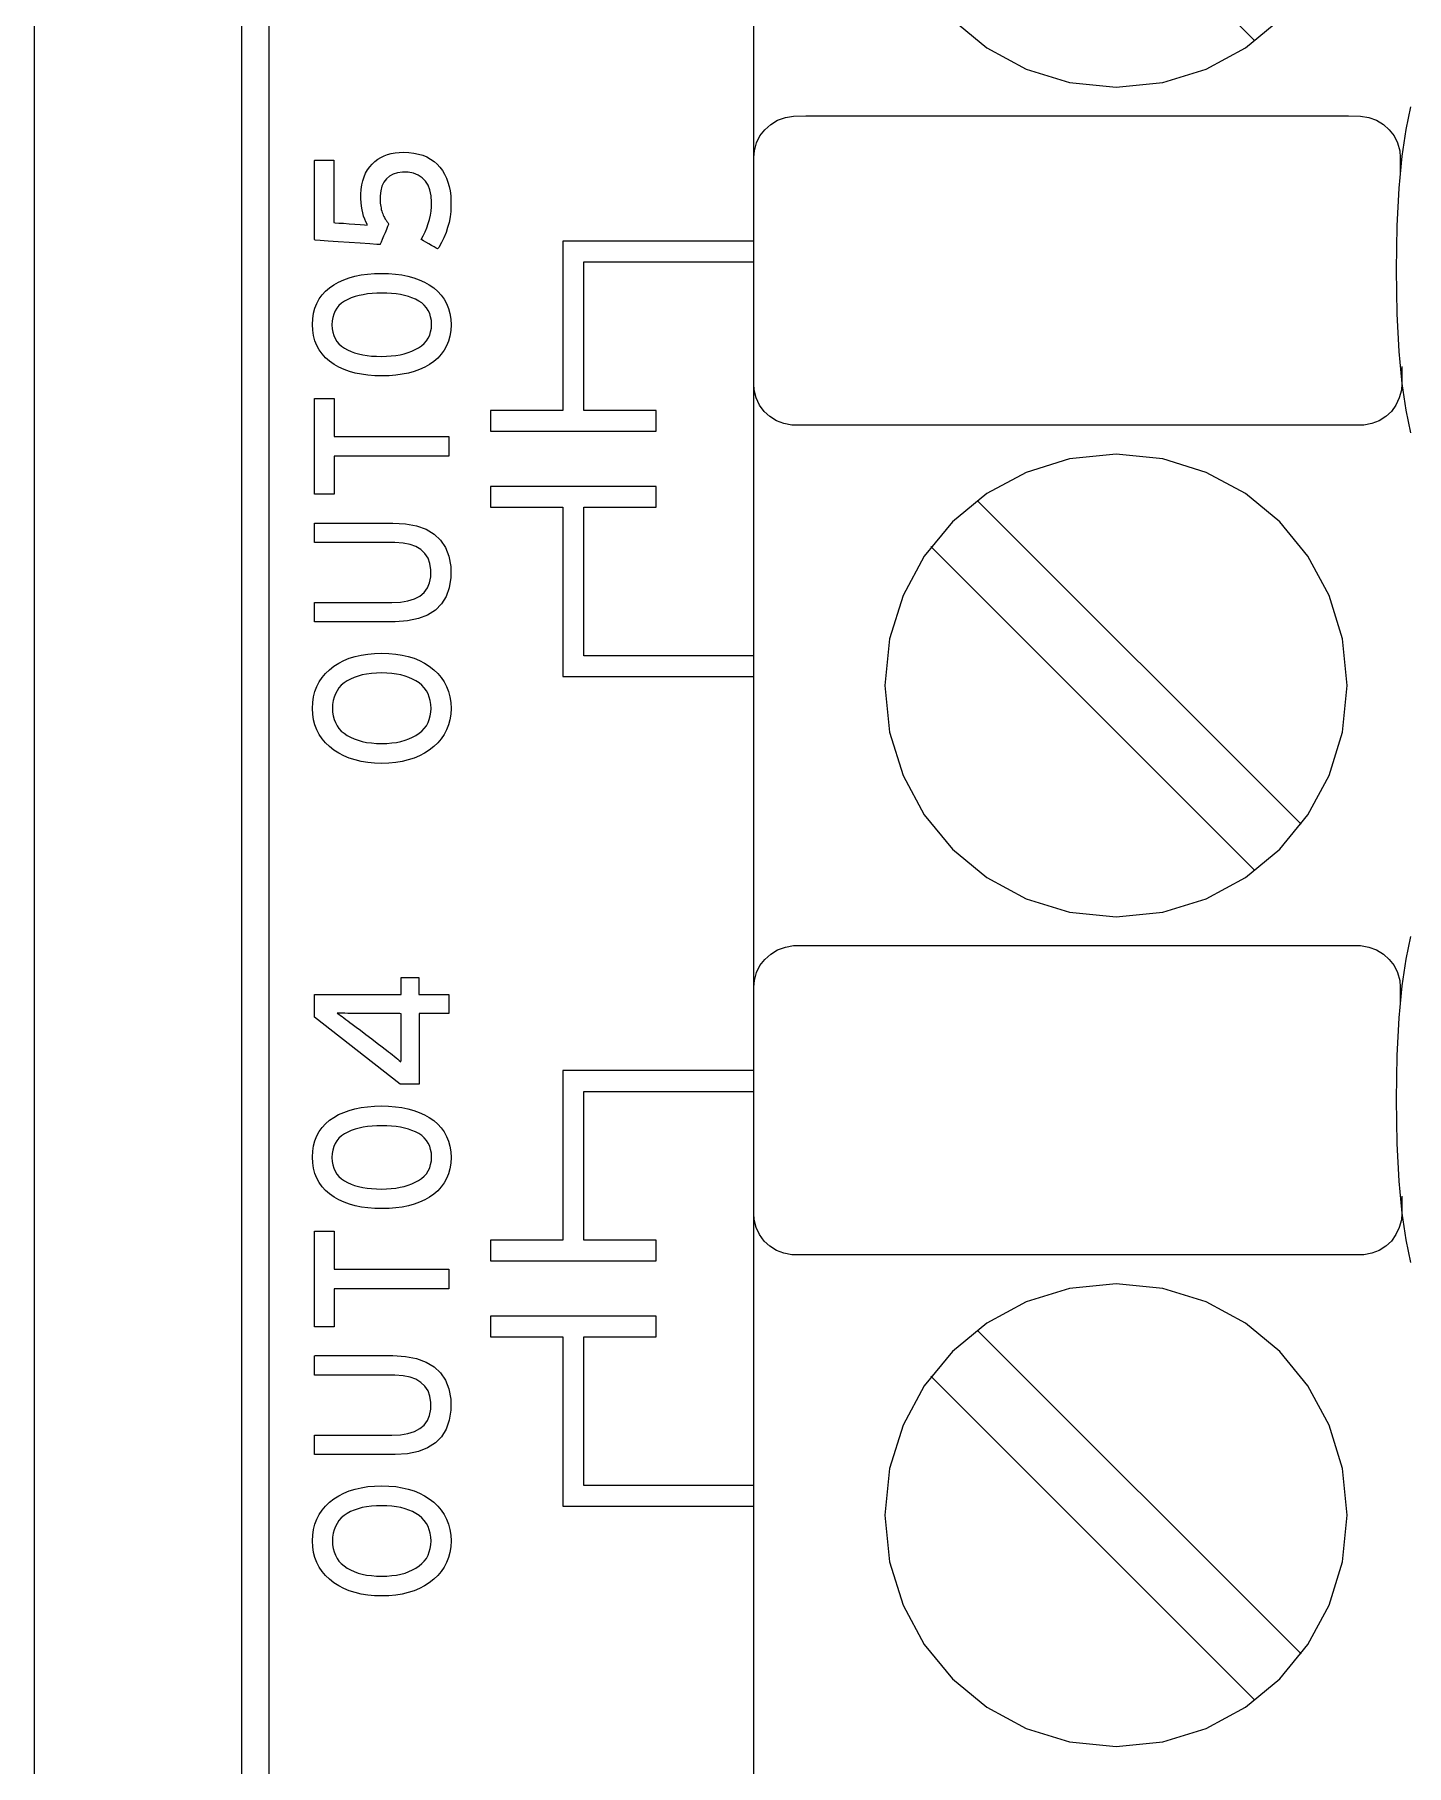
# Model space of a CAD drawing. Extents: x 1 to 47.7, y 0.2 to 33.5.
# Drawn here: x 31.599 to 32.591, y 5.007 to 6.258 of the extents above; entities that cross this region are included whole.
import ezdxf

# ---------------------------------------------------------------- set-up
doc = ezdxf.new("R2010")
doc.units = 0
doc.header["$MEASUREMENT"] = 0
doc.layers.add('6_0____DWG', color=7, linetype='CONTINUOUS')

msp = doc.modelspace()

# ---------------------------------------------------------------- linework, layer by layer
at = {"layer": '6_0____DWG'}
for points in [[(31.7488, 8.3941), (31.7488, 7.8731), (31.7488, 7.6138), (31.7488, 7.3561), (31.7488, 7.1004), (31.7488, 6.8473), (31.7488, 6.5972), (31.7488, 6.4734), (31.7488, 6.3507), (31.7488, 6.2289), (31.7488, 6.1082), (31.7488, 5.9887), (31.7488, 5.8704), (31.7488, 5.7533), (31.7488, 5.6376), (31.7488, 5.5233), (31.7488, 5.4104), (31.7488, 5.2991), (31.7488, 5.1894), (31.7488, 5.0813), (31.7488, 4.975)], [(31.7688, 4.9914), (31.7688, 5.0621), (31.7688, 5.1337), (31.7688, 5.2064), (31.7688, 5.2799), (31.7688, 5.4298), (31.7688, 5.5831), (31.7688, 5.7397), (31.7688, 5.8993), (31.7688, 6.0618), (31.7688, 6.227), (31.7688, 6.3946), (31.7688, 6.5645), (31.7688, 6.7364), (31.7688, 6.9102), (31.7688, 7.0857), (31.7688, 7.2626), (31.7688, 7.4408), (31.7688, 7.8002), (31.7688, 8.1622)], [(32.1192, 2.9885), (32.1192, 7.9655)], [(32.4816, 6.2538), (32.2473, 6.488)], [(31.5991, 4.9985), (31.5991, 5.1067), (31.5991, 5.2168), (31.5991, 5.3286), (31.5991, 5.4422), (31.5991, 5.5574), (31.5991, 5.6744), (31.5991, 5.7929), (31.5991, 5.913), (31.5991, 6.0347), (31.5991, 6.1578), (31.5991, 6.2824)], [(32.263, 6.2692), (32.2878, 6.2488), (32.3162, 6.2333), (32.3476, 6.2236), (32.3813, 6.2202), (32.415, 6.2236), (32.4464, 6.2333), (32.4748, 6.2488), (32.4995, 6.2692)], [(32.1192, 6.1572), (32.1192, 6.1577), (32.1192, 6.159), (32.1192, 6.1609), (32.1192, 6.1631), (32.1192, 6.1653), (32.1192, 6.1673), (32.1192, 6.1688), (32.1192, 6.1695), (32.1196, 6.1743), (32.1211, 6.1799), (32.1236, 6.185), (32.1271, 6.1895), (32.1314, 6.1933), (32.1364, 6.1963), (32.142, 6.1984), (32.148, 6.1994), (32.1567, 6.1995), (32.1907, 6.1995), (32.2468, 6.1995), (32.3161, 6.1995), (32.3898, 6.1995), (32.4591, 6.1995), (32.5152, 6.1995), (32.5492, 6.1995), (32.5579, 6.1994), (32.5639, 6.1984), (32.5695, 6.1963), (32.5745, 6.1933), (32.5787, 6.1895), (32.5822, 6.185), (32.5848, 6.1799), (32.5863, 6.1743), (32.5867, 6.1695), (32.5867, 6.1688), (32.5867, 6.1673), (32.5867, 6.1653), (32.5867, 6.1631), (32.5867, 6.1609), (32.5867, 6.159), (32.5867, 6.1577), (32.5867, 6.1572)], [(32.5944, 5.9702), (32.591, 5.9866), (32.5881, 6.006), (32.5859, 6.0291), (32.5844, 6.0563), (32.5839, 6.0882), (32.5844, 6.12), (32.5859, 6.1472), (32.5881, 6.1703), (32.591, 6.1897), (32.5944, 6.2061)], [(31.9287, 5.9865), (31.9287, 5.9715), (32.0487, 5.9715), (32.0487, 5.9865), (31.9962, 5.9865), (31.9962, 6.094), (32.1191, 6.094), (32.1191, 6.109), (31.9812, 6.109), (31.9812, 5.9865), (31.9287, 5.9865)], [(32.5879, 6.0182), (32.5879, 6.0177), (32.5879, 6.0164), (32.5879, 6.0144), (32.5879, 6.0122), (32.5879, 6.01), (32.5879, 6.008), (32.5879, 6.0065), (32.5879, 6.0059), (32.5875, 6.0011), (32.586, 5.9955), (32.5836, 5.9904), (32.5803, 5.9858), (32.5762, 5.982), (32.5714, 5.979), (32.5661, 5.977), (32.5604, 5.9759), (32.5518, 5.9758), (32.5174, 5.9758), (32.4607, 5.9758), (32.3907, 5.9758), (32.3163, 5.9758), (32.2463, 5.9758), (32.1896, 5.9758), (32.1553, 5.9758), (32.1466, 5.9759), (32.1409, 5.977), (32.1356, 5.979), (32.1308, 5.982), (32.1268, 5.9858), (32.1234, 5.9904), (32.121, 5.9955), (32.1195, 6.0011), (32.1192, 6.0059), (32.1192, 6.0065), (32.1192, 6.008), (32.1192, 6.01), (32.1192, 6.0122), (32.1192, 6.0144), (32.1192, 6.0164), (32.1192, 6.0177), (32.1192, 6.0182)], [(31.8158, 5.9676), (31.8987, 5.9676), (31.8987, 5.9535), (31.8158, 5.9535), (31.8158, 5.926), (31.8015, 5.926), (31.8015, 5.995), (31.8158, 5.995), (31.8158, 5.9676)], [(31.9812, 5.9165), (31.9812, 5.794), (32.1191, 5.794), (32.1191, 5.809), (31.9962, 5.809), (31.9962, 5.9165), (32.0487, 5.9165), (32.0487, 5.9315), (31.9287, 5.9315), (31.9287, 5.9165), (31.9812, 5.9165)], [(32.515, 5.6872), (32.2807, 5.9214)], [(32.4816, 5.6538), (32.2473, 5.888)], [(32.1192, 5.5572), (32.1192, 5.5577), (32.1192, 5.559), (32.1192, 5.5609), (32.1192, 5.5631), (32.1192, 5.5653), (32.1192, 5.5673), (32.1192, 5.5688), (32.1192, 5.5695), (32.1196, 5.5743), (32.1211, 5.5799), (32.1236, 5.585), (32.1271, 5.5895), (32.1314, 5.5933), (32.1364, 5.5963), (32.142, 5.5984), (32.148, 5.5994), (32.1567, 5.5995), (32.1907, 5.5995), (32.2468, 5.5995), (32.3161, 5.5995), (32.3898, 5.5995), (32.4591, 5.5995), (32.5152, 5.5995), (32.5492, 5.5995), (32.5579, 5.5994), (32.5639, 5.5984), (32.5695, 5.5963), (32.5745, 5.5933), (32.5787, 5.5895), (32.5822, 5.585), (32.5848, 5.5799), (32.5863, 5.5743), (32.5867, 5.5695), (32.5867, 5.5688), (32.5867, 5.5673), (32.5867, 5.5653), (32.5867, 5.5631), (32.5867, 5.5609), (32.5867, 5.559), (32.5867, 5.5577), (32.5867, 5.5572)], [(32.5944, 5.3702), (32.591, 5.3866), (32.5881, 5.406), (32.5859, 5.4291), (32.5844, 5.4563), (32.5839, 5.4882), (32.5844, 5.52), (32.5859, 5.5472), (32.5881, 5.5703), (32.591, 5.5897), (32.5944, 5.6061)], [(31.8769, 5.564), (31.8987, 5.564), (31.8987, 5.5503), (31.8773, 5.5503), (31.8773, 5.4993), (31.8634, 5.4993), (31.8015, 5.5478), (31.8015, 5.564), (31.8641, 5.564), (31.8641, 5.5764), (31.8769, 5.5764), (31.8769, 5.564)], [(31.9287, 5.3865), (31.9287, 5.3715), (32.0487, 5.3715), (32.0487, 5.3865), (31.9962, 5.3865), (31.9962, 5.494), (32.1191, 5.494), (32.1191, 5.509), (31.9812, 5.509), (31.9812, 5.3865), (31.9287, 5.3865)], [(32.5879, 5.4182), (32.5879, 5.4177), (32.5879, 5.4163), (32.5879, 5.4144), (32.5879, 5.4122), (32.5879, 5.41), (32.5879, 5.408), (32.5879, 5.4065), (32.5879, 5.4058), (32.5875, 5.4011), (32.586, 5.3955), (32.5836, 5.3904), (32.5803, 5.3858), (32.5762, 5.382), (32.5714, 5.379), (32.5661, 5.3769), (32.5604, 5.3759), (32.5518, 5.3758), (32.5174, 5.3758), (32.4607, 5.3758), (32.3907, 5.3758), (32.3163, 5.3758), (32.2463, 5.3758), (32.1896, 5.3758), (32.1553, 5.3758), (32.1466, 5.3759), (32.1409, 5.3769), (32.1356, 5.379), (32.1308, 5.382), (32.1268, 5.3858), (32.1234, 5.3904), (32.121, 5.3955), (32.1195, 5.4011), (32.1192, 5.4058), (32.1192, 5.4065), (32.1192, 5.408), (32.1192, 5.41), (32.1192, 5.4122), (32.1192, 5.4144), (32.1192, 5.4163), (32.1192, 5.4177), (32.1192, 5.4182)], [(31.8158, 5.3654), (31.8987, 5.3654), (31.8987, 5.3513), (31.8158, 5.3513), (31.8158, 5.3238), (31.8015, 5.3238), (31.8015, 5.3929), (31.8158, 5.3929), (31.8158, 5.3654)], [(31.9812, 5.3165), (31.9812, 5.194), (32.1191, 5.194), (32.1191, 5.209), (31.9962, 5.209), (31.9962, 5.3165), (32.0487, 5.3165), (32.0487, 5.3315), (31.9287, 5.3315), (31.9287, 5.3165), (31.9812, 5.3165)], [(32.515, 5.0872), (32.2807, 5.3214)], [(32.4816, 5.0538), (32.2473, 5.288)]]:
    msp.add_lwpolyline(points, dxfattribs=at)
for points in [[(31.8657, 6.1732), (31.8696, 6.173), (31.8733, 6.1726), (31.8767, 6.1719), (31.8799, 6.171), (31.8828, 6.1698), (31.8855, 6.1683), (31.888, 6.1666), (31.8902, 6.1646), (31.8922, 6.1623), (31.894, 6.1599), (31.8955, 6.1573), (31.8969, 6.1545), (31.898, 6.1516), (31.8989, 6.1485), (31.8996, 6.1452), (31.9, 6.1418), (31.9002, 6.1381), (31.9002, 6.1343), (31.9, 6.1303), (31.8995, 6.1264), (31.8988, 6.1225), (31.8978, 6.1188), (31.8966, 6.1151), (31.8951, 6.1114), (31.8934, 6.1079), (31.8914, 6.1044), (31.8905, 6.1034), (31.8895, 6.1039), (31.888, 6.1048), (31.8861, 6.1058), (31.8841, 6.107), (31.8821, 6.1081), (31.8804, 6.1091), (31.8792, 6.1098), (31.8786, 6.1101), (31.88, 6.1127), (31.8815, 6.1156), (31.8827, 6.1186), (31.8838, 6.1216), (31.8846, 6.1246), (31.8853, 6.1276), (31.8858, 6.1306), (31.8861, 6.1337), (31.8862, 6.137), (31.8858, 6.1417), (31.8849, 6.1459), (31.8836, 6.1494), (31.8817, 6.1524), (31.8793, 6.1548), (31.8765, 6.1567), (31.8731, 6.158), (31.8692, 6.1587), (31.8651, 6.1588), (31.8615, 6.1583), (31.8584, 6.1573), (31.8557, 6.1559), (31.8535, 6.154), (31.8517, 6.1516), (31.8503, 6.1487), (31.8495, 6.1454), (31.849, 6.1416), (31.849, 6.139), (31.849, 6.1377), (31.8491, 6.1364), (31.8492, 6.1352), (31.8494, 6.134), (31.8496, 6.1329), (31.8498, 6.1318), (31.8501, 6.1307), (31.8504, 6.1297), (31.8508, 6.1287), (31.8512, 6.1277), (31.8517, 6.1268), (31.8522, 6.1259), (31.8527, 6.1249), (31.8533, 6.1241), (31.8538, 6.1232), (31.8545, 6.1223), (31.8551, 6.1215), (31.8549, 6.121), (31.8543, 6.1195), (31.8535, 6.1174), (31.8525, 6.115), (31.8514, 6.1124), (31.8504, 6.11), (31.8497, 6.1081), (31.8491, 6.1068), (31.8489, 6.1065), (31.8465, 6.1066), (31.8414, 6.107), (31.8345, 6.1074), (31.8266, 6.108), (31.8186, 6.1085), (31.8113, 6.109), (31.8055, 6.1094), (31.8021, 6.1096), (31.8015, 6.1101), (31.8015, 6.1139), (31.8015, 6.1206), (31.8015, 6.1294), (31.8015, 6.1392), (31.8015, 6.1488), (31.8015, 6.1574), (31.8015, 6.1639), (31.8015, 6.1673), (31.8018, 6.1675), (31.8028, 6.1675), (31.8046, 6.1675), (31.8068, 6.1675), (31.8091, 6.1675), (31.8114, 6.1675), (31.8133, 6.1675), (31.8148, 6.1675), (31.8154, 6.1675), (31.8154, 6.1662), (31.8154, 6.1622), (31.8154, 6.1561), (31.8154, 6.1488), (31.8154, 6.1411), (31.8154, 6.1338), (31.8154, 6.1277), (31.8154, 6.1236), (31.8154, 6.1223), (31.8164, 6.1222), (31.819, 6.122), (31.8225, 6.1218), (31.8265, 6.1215), (31.8307, 6.1211), (31.8346, 6.1209), (31.8377, 6.1206), (31.8396, 6.1205), (31.8397, 6.1211), (31.8387, 6.1229), (31.8378, 6.1249), (31.837, 6.127), (31.8364, 6.1293), (31.8359, 6.1316), (31.8355, 6.1341), (31.8352, 6.1368), (31.8351, 6.1395), (31.8351, 6.1428), (31.8353, 6.1463), (31.8358, 6.1496), (31.8365, 6.1526), (31.8374, 6.1555), (31.8385, 6.1581), (31.8399, 6.1605), (31.8414, 6.1627), (31.8432, 6.1647), (31.8452, 6.1665), (31.8473, 6.1681), (31.8495, 6.1694), (31.8519, 6.1706), (31.8544, 6.1715), (31.857, 6.1722), (31.8598, 6.1728), (31.8627, 6.1731)], [(31.8499, 6.0856), (31.8551, 6.0855), (31.86, 6.0851), (31.8647, 6.0845), (31.8691, 6.0835), (31.8733, 6.0824), (31.8772, 6.0809), (31.881, 6.0793), (31.8844, 6.0773), (31.8877, 6.0751), (31.8906, 6.0726), (31.8931, 6.0699), (31.8952, 6.0669), (31.897, 6.0637), (31.8983, 6.0602), (31.8994, 6.0565), (31.9, 6.0526), (31.9003, 6.0484), (31.9, 6.0442), (31.8994, 6.0403), (31.8984, 6.0366), (31.897, 6.0332), (31.8952, 6.03), (31.8931, 6.0271), (31.8906, 6.0244), (31.8878, 6.0219), (31.8846, 6.0197), (31.8812, 6.0178), (31.8775, 6.0161), (31.8736, 6.0146), (31.8694, 6.0135), (31.865, 6.0126), (31.8603, 6.0119), (31.8554, 6.0115), (31.8502, 6.0114), (31.8451, 6.0115), (31.8401, 6.0119), (31.8355, 6.0126), (31.831, 6.0135), (31.8268, 6.0147), (31.8229, 6.0161), (31.8191, 6.0178), (31.8157, 6.0198), (31.8124, 6.0221), (31.8095, 6.0245), (31.807, 6.0273), (31.8049, 6.0302), (31.8031, 6.0334), (31.8018, 6.0369), (31.8008, 6.0406), (31.8002, 6.0445), (31.8, 6.0486), (31.8002, 6.0528), (31.8008, 6.0568), (31.8018, 6.0605), (31.8032, 6.0639), (31.8049, 6.0671), (31.807, 6.0701), (31.8095, 6.0728), (31.8123, 6.0752), (31.8155, 6.0774), (31.8189, 6.0793), (31.8226, 6.081), (31.8266, 6.0824), (31.8307, 6.0836), (31.8352, 6.0845), (31.8398, 6.0851), (31.8448, 6.0855)], [(31.8502, 6.0714), (31.8466, 6.0713), (31.8431, 6.0711), (31.8398, 6.0707), (31.8367, 6.0702), (31.8337, 6.0696), (31.8308, 6.0688), (31.8281, 6.0678), (31.8255, 6.0667), (31.8232, 6.0655), (31.8211, 6.064), (31.8192, 6.0624), (31.8177, 6.0605), (31.8164, 6.0585), (31.8154, 6.0562), (31.8147, 6.0538), (31.8142, 6.0512), (31.8141, 6.0484), (31.8142, 6.0456), (31.8147, 6.043), (31.8154, 6.0406), (31.8164, 6.0384), (31.8176, 6.0364), (31.8192, 6.0346), (31.821, 6.033), (31.8231, 6.0315), (31.8254, 6.0303), (31.8279, 6.0291), (31.8305, 6.0282), (31.8334, 6.0274), (31.8364, 6.0267), (31.8395, 6.0262), (31.8428, 6.0258), (31.8463, 6.0257), (31.8499, 6.0256), (31.8535, 6.0257), (31.857, 6.0259), (31.8603, 6.0263), (31.8634, 6.0268), (31.8664, 6.0275), (31.8692, 6.0284), (31.8719, 6.0294), (31.8744, 6.0305), (31.8768, 6.0318), (31.8789, 6.0332), (31.8808, 6.0349), (31.8824, 6.0367), (31.8838, 6.0387), (31.8848, 6.0409), (31.8855, 6.0433), (31.886, 6.0459), (31.8862, 6.0486), (31.886, 6.0515), (31.8855, 6.0541), (31.8848, 6.0565), (31.8838, 6.0587), (31.8825, 6.0607), (31.8809, 6.0626), (31.879, 6.0642), (31.8769, 6.0656), (31.8745, 6.0669), (31.872, 6.0679), (31.8694, 6.0688), (31.8666, 6.0696), (31.8637, 6.0703), (31.8605, 6.0708), (31.8573, 6.0711), (31.8538, 6.0713)], [(32.3813, 5.6202), (32.415, 5.6236), (32.4464, 5.6333), (32.4748, 5.6488), (32.4995, 5.6692), (32.5199, 5.694), (32.5353, 5.7224), (32.545, 5.7538), (32.5484, 5.7876), (32.545, 5.8213), (32.5353, 5.8527), (32.5199, 5.8811), (32.4995, 5.9059), (32.4748, 5.9263), (32.4464, 5.9417), (32.415, 5.9515), (32.3813, 5.9549), (32.3476, 5.9515), (32.3162, 5.9417), (32.2878, 5.9263), (32.263, 5.9059), (32.2425, 5.8811), (32.2271, 5.8527), (32.2173, 5.8213), (32.2139, 5.7876), (32.2173, 5.7538), (32.2271, 5.7224), (32.2425, 5.694), (32.263, 5.6692), (32.2878, 5.6488), (32.3162, 5.6333), (32.3476, 5.6236)], [(31.8582, 5.905), (31.8673, 5.9045), (31.8753, 5.903), (31.8822, 5.9005), (31.888, 5.897), (31.8927, 5.8926), (31.8962, 5.8873), (31.8987, 5.881), (31.9, 5.8737), (31.9001, 5.8657), (31.899, 5.8583), (31.8967, 5.8519), (31.8934, 5.8465), (31.8889, 5.842), (31.8833, 5.8385), (31.8766, 5.8359), (31.8687, 5.8342), (31.8598, 5.8335), (31.8565, 5.8335), (31.8515, 5.8335), (31.8439, 5.8335), (31.8346, 5.8335), (31.8248, 5.8335), (31.8156, 5.8335), (31.8079, 5.8335), (31.8029, 5.8335), (31.8015, 5.8335), (31.8015, 5.8342), (31.8015, 5.8358), (31.8015, 5.8379), (31.8015, 5.8403), (31.8015, 5.8427), (31.8015, 5.8449), (31.8015, 5.8466), (31.8015, 5.8475), (31.8023, 5.8476), (31.8066, 5.8476), (31.8138, 5.8476), (31.8228, 5.8476), (31.8325, 5.8476), (31.8418, 5.8476), (31.8499, 5.8476), (31.8554, 5.8476), (31.8575, 5.8476), (31.8637, 5.8479), (31.8691, 5.8488), (31.8737, 5.8502), (31.8776, 5.8522), (31.8807, 5.8549), (31.8831, 5.8581), (31.8847, 5.8619), (31.8856, 5.8662), (31.8857, 5.8711), (31.885, 5.8757), (31.8836, 5.8797), (31.8814, 5.883), (31.8785, 5.8858), (31.8749, 5.888), (31.8706, 5.8896), (31.8655, 5.8905), (31.8597, 5.8909), (31.8571, 5.8909), (31.852, 5.8909), (31.8443, 5.8909), (31.8349, 5.8909), (31.8251, 5.8909), (31.8157, 5.8909), (31.808, 5.8909), (31.8029, 5.8909), (31.8015, 5.891), (31.8015, 5.8917), (31.8015, 5.8932), (31.8015, 5.8953), (31.8015, 5.8977), (31.8015, 5.9002), (31.8015, 5.9023), (31.8015, 5.904), (31.8015, 5.9049), (31.8023, 5.905), (31.8067, 5.905), (31.8139, 5.905), (31.823, 5.905), (31.8328, 5.905), (31.8423, 5.905), (31.8504, 5.905), (31.8561, 5.905)], [(31.8501, 5.811), (31.8553, 5.8108), (31.8602, 5.8103), (31.8649, 5.8096), (31.8693, 5.8085), (31.8735, 5.8072), (31.8774, 5.8056), (31.8811, 5.8037), (31.8845, 5.8015), (31.8877, 5.799), (31.8906, 5.7963), (31.8931, 5.7933), (31.8952, 5.7902), (31.897, 5.7868), (31.8983, 5.7832), (31.8994, 5.7793), (31.9, 5.7753), (31.9003, 5.771), (31.9, 5.7668), (31.8994, 5.7628), (31.8983, 5.759), (31.897, 5.7554), (31.8952, 5.7521), (31.8931, 5.749), (31.8906, 5.7461), (31.8877, 5.7434), (31.8845, 5.7409), (31.8811, 5.7387), (31.8774, 5.7367), (31.8735, 5.7351), (31.8693, 5.7337), (31.8649, 5.7326), (31.8602, 5.7319), (31.8553, 5.7314), (31.8501, 5.7312), (31.8449, 5.7314), (31.84, 5.7319), (31.8353, 5.7326), (31.8308, 5.7337), (31.8266, 5.7351), (31.8227, 5.7367), (31.819, 5.7387), (31.8155, 5.7409), (31.8123, 5.7434), (31.8095, 5.7461), (31.807, 5.749), (31.8049, 5.7521), (31.8032, 5.7554), (31.8018, 5.759), (31.8008, 5.7628), (31.8002, 5.7668), (31.8, 5.771), (31.8002, 5.7753), (31.8008, 5.7793), (31.8018, 5.7832), (31.8032, 5.7868), (31.8049, 5.7902), (31.807, 5.7933), (31.8095, 5.7963), (31.8123, 5.799), (31.8155, 5.8015), (31.819, 5.8037), (31.8227, 5.8056), (31.8266, 5.8072), (31.8308, 5.8085), (31.8353, 5.8096), (31.84, 5.8103), (31.8449, 5.8108)], [(31.8501, 5.7966), (31.8463, 5.7965), (31.8426, 5.7962), (31.8392, 5.7958), (31.836, 5.7952), (31.833, 5.7944), (31.8301, 5.7934), (31.8275, 5.7922), (31.8251, 5.7909), (31.8229, 5.7894), (31.8209, 5.7877), (31.8192, 5.7858), (31.8178, 5.7838), (31.8166, 5.7816), (31.8157, 5.7792), (31.815, 5.7766), (31.8146, 5.7739), (31.8145, 5.771), (31.8146, 5.7682), (31.815, 5.7655), (31.8157, 5.763), (31.8166, 5.7607), (31.8178, 5.7585), (31.8192, 5.7565), (31.8209, 5.7546), (31.8229, 5.753), (31.8251, 5.7514), (31.8275, 5.7501), (31.8301, 5.7489), (31.833, 5.7479), (31.836, 5.7471), (31.8392, 5.7464), (31.8426, 5.746), (31.8463, 5.7457), (31.8501, 5.7456), (31.8539, 5.7457), (31.8574, 5.746), (31.8608, 5.7464), (31.864, 5.7471), (31.867, 5.7479), (31.8698, 5.7489), (31.8724, 5.7501), (31.8748, 5.7514), (31.8771, 5.753), (31.8791, 5.7546), (31.8809, 5.7565), (31.8824, 5.7585), (31.8836, 5.7607), (31.8845, 5.763), (31.8852, 5.7655), (31.8856, 5.7682), (31.8858, 5.771), (31.8856, 5.7739), (31.8852, 5.7766), (31.8845, 5.7792), (31.8836, 5.7816), (31.8824, 5.7838), (31.8809, 5.7858), (31.8791, 5.7877), (31.8771, 5.7894), (31.8748, 5.7909), (31.8724, 5.7922), (31.8698, 5.7934), (31.867, 5.7944), (31.864, 5.7952), (31.8608, 5.7958), (31.8574, 5.7962), (31.8539, 5.7965)], [(31.8179, 5.5507), (31.819, 5.5499), (31.8202, 5.549), (31.8215, 5.5481), (31.8228, 5.5471), (31.8242, 5.5461), (31.8256, 5.545), (31.8271, 5.5439), (31.8287, 5.5427), (31.8297, 5.5419), (31.8316, 5.5405), (31.8347, 5.5382), (31.8387, 5.5352), (31.8429, 5.532), (31.8469, 5.5289), (31.8504, 5.5263), (31.8526, 5.5246), (31.8535, 5.5239), (31.8551, 5.5227), (31.8565, 5.5216), (31.8579, 5.5205), (31.8592, 5.5194), (31.8605, 5.5184), (31.8617, 5.5174), (31.8628, 5.5164), (31.8639, 5.5155), (31.8642, 5.5163), (31.8642, 5.5179), (31.8642, 5.5196), (31.8642, 5.5213), (31.8641, 5.5231), (31.8641, 5.525), (31.8641, 5.5269), (31.8641, 5.5289), (31.8641, 5.5304), (31.8641, 5.5316), (31.8641, 5.534), (31.8641, 5.5371), (31.8641, 5.5406), (31.8641, 5.544), (31.8641, 5.5471), (31.8641, 5.5493), (31.8641, 5.5502), (31.8632, 5.5503), (31.8605, 5.5503), (31.8565, 5.5503), (31.8517, 5.5503), (31.8466, 5.5503), (31.842, 5.5503), (31.8383, 5.5503), (31.8361, 5.5503), (31.8346, 5.5503), (31.8322, 5.5503), (31.8299, 5.5503), (31.8277, 5.5504), (31.8256, 5.5504), (31.8235, 5.5505), (31.8216, 5.5505), (31.8197, 5.5506)], [(31.8499, 5.4835), (31.8551, 5.4833), (31.86, 5.4829), (31.8647, 5.4823), (31.8691, 5.4814), (31.8733, 5.4802), (31.8772, 5.4788), (31.881, 5.4771), (31.8844, 5.4751), (31.8877, 5.4729), (31.8906, 5.4704), (31.8931, 5.4677), (31.8952, 5.4647), (31.897, 5.4615), (31.8983, 5.4581), (31.8994, 5.4544), (31.9, 5.4504), (31.9003, 5.4462), (31.9, 5.442), (31.8994, 5.4381), (31.8984, 5.4344), (31.897, 5.431), (31.8952, 5.4278), (31.8931, 5.4249), (31.8906, 5.4222), (31.8878, 5.4197), (31.8846, 5.4175), (31.8812, 5.4156), (31.8775, 5.4139), (31.8736, 5.4125), (31.8694, 5.4113), (31.865, 5.4104), (31.8603, 5.4097), (31.8554, 5.4093), (31.8502, 5.4092), (31.8451, 5.4093), (31.8401, 5.4097), (31.8355, 5.4104), (31.831, 5.4113), (31.8268, 5.4125), (31.8229, 5.414), (31.8191, 5.4157), (31.8157, 5.4176), (31.8124, 5.4199), (31.8095, 5.4224), (31.807, 5.4251), (31.8049, 5.4281), (31.8031, 5.4313), (31.8018, 5.4347), (31.8008, 5.4384), (31.8002, 5.4423), (31.8, 5.4465), (31.8002, 5.4507), (31.8008, 5.4546), (31.8018, 5.4583), (31.8032, 5.4618), (31.8049, 5.465), (31.807, 5.4679), (31.8095, 5.4706), (31.8123, 5.4731), (31.8155, 5.4752), (31.8189, 5.4772), (31.8226, 5.4788), (31.8266, 5.4802), (31.8307, 5.4814), (31.8352, 5.4823), (31.8398, 5.4829), (31.8448, 5.4833)], [(31.8502, 5.4692), (31.8466, 5.4692), (31.8431, 5.4689), (31.8398, 5.4686), (31.8367, 5.4681), (31.8337, 5.4674), (31.8308, 5.4666), (31.8281, 5.4657), (31.8255, 5.4646), (31.8232, 5.4633), (31.8211, 5.4618), (31.8192, 5.4602), (31.8177, 5.4583), (31.8164, 5.4563), (31.8154, 5.4541), (31.8147, 5.4516), (31.8142, 5.449), (31.8141, 5.4462), (31.8142, 5.4434), (31.8147, 5.4408), (31.8154, 5.4385), (31.8164, 5.4363), (31.8176, 5.4342), (31.8192, 5.4324), (31.821, 5.4308), (31.8231, 5.4293), (31.8254, 5.4281), (31.8279, 5.427), (31.8305, 5.426), (31.8334, 5.4252), (31.8364, 5.4245), (31.8395, 5.424), (31.8428, 5.4237), (31.8463, 5.4235), (31.8499, 5.4234), (31.8535, 5.4235), (31.857, 5.4237), (31.8603, 5.4241), (31.8634, 5.4247), (31.8664, 5.4253), (31.8692, 5.4262), (31.8719, 5.4272), (31.8744, 5.4283), (31.8768, 5.4296), (31.8789, 5.4311), (31.8808, 5.4327), (31.8824, 5.4345), (31.8838, 5.4366), (31.8848, 5.4388), (31.8855, 5.4411), (31.886, 5.4437), (31.8862, 5.4465), (31.886, 5.4493), (31.8855, 5.4519), (31.8848, 5.4543), (31.8838, 5.4565), (31.8825, 5.4586), (31.8809, 5.4604), (31.879, 5.462), (31.8769, 5.4635), (31.8745, 5.4647), (31.872, 5.4657), (31.8694, 5.4667), (31.8666, 5.4675), (31.8637, 5.4681), (31.8605, 5.4686), (31.8573, 5.4689), (31.8538, 5.4692)], [(32.3813, 5.0202), (32.415, 5.0236), (32.4464, 5.0333), (32.4748, 5.0488), (32.4995, 5.0692), (32.5199, 5.094), (32.5353, 5.1224), (32.545, 5.1538), (32.5484, 5.1876), (32.545, 5.2213), (32.5353, 5.2527), (32.5199, 5.2811), (32.4995, 5.3059), (32.4748, 5.3263), (32.4464, 5.3417), (32.415, 5.3515), (32.3813, 5.3549), (32.3476, 5.3515), (32.3162, 5.3417), (32.2878, 5.3263), (32.263, 5.3059), (32.2425, 5.2811), (32.2271, 5.2527), (32.2173, 5.2213), (32.2139, 5.1876), (32.2173, 5.1538), (32.2271, 5.1224), (32.2425, 5.094), (32.263, 5.0692), (32.2878, 5.0488), (32.3162, 5.0333), (32.3476, 5.0236)], [(31.8582, 5.3029), (31.8673, 5.3023), (31.8753, 5.3008), (31.8822, 5.2983), (31.888, 5.2949), (31.8927, 5.2905), (31.8962, 5.2851), (31.8987, 5.2788), (31.9, 5.2715), (31.9001, 5.2635), (31.899, 5.2562), (31.8967, 5.2498), (31.8934, 5.2443), (31.8889, 5.2398), (31.8833, 5.2363), (31.8766, 5.2337), (31.8687, 5.232), (31.8598, 5.2313), (31.8565, 5.2313), (31.8515, 5.2313), (31.8439, 5.2313), (31.8346, 5.2313), (31.8248, 5.2313), (31.8156, 5.2313), (31.8079, 5.2313), (31.8029, 5.2313), (31.8015, 5.2313), (31.8015, 5.2321), (31.8015, 5.2336), (31.8015, 5.2357), (31.8015, 5.2381), (31.8015, 5.2405), (31.8015, 5.2427), (31.8015, 5.2444), (31.8015, 5.2453), (31.8023, 5.2454), (31.8066, 5.2454), (31.8138, 5.2454), (31.8228, 5.2454), (31.8325, 5.2454), (31.8418, 5.2454), (31.8499, 5.2454), (31.8554, 5.2454), (31.8575, 5.2454), (31.8637, 5.2457), (31.8691, 5.2466), (31.8737, 5.248), (31.8776, 5.2501), (31.8807, 5.2527), (31.8831, 5.2559), (31.8847, 5.2597), (31.8856, 5.2641), (31.8857, 5.2689), (31.885, 5.2735), (31.8836, 5.2775), (31.8814, 5.2809), (31.8785, 5.2836), (31.8749, 5.2858), (31.8706, 5.2874), (31.8655, 5.2884), (31.8597, 5.2888), (31.8571, 5.2888), (31.852, 5.2888), (31.8443, 5.2888), (31.8349, 5.2888), (31.8251, 5.2888), (31.8157, 5.2888), (31.808, 5.2888), (31.8029, 5.2888), (31.8015, 5.2888), (31.8015, 5.2895), (31.8015, 5.2911), (31.8015, 5.2932), (31.8015, 5.2956), (31.8015, 5.298), (31.8015, 5.3002), (31.8015, 5.3019), (31.8015, 5.3028), (31.8023, 5.3029), (31.8067, 5.3029), (31.8139, 5.3029), (31.823, 5.3029), (31.8328, 5.3029), (31.8423, 5.3029), (31.8504, 5.3029), (31.8561, 5.3029)], [(31.8501, 5.2088), (31.8553, 5.2086), (31.8602, 5.2082), (31.8649, 5.2074), (31.8693, 5.2064), (31.8735, 5.2051), (31.8774, 5.2034), (31.8811, 5.2015), (31.8845, 5.1994), (31.8877, 5.1969), (31.8906, 5.1941), (31.8931, 5.1912), (31.8952, 5.188), (31.897, 5.1846), (31.8983, 5.181), (31.8994, 5.1772), (31.9, 5.1731), (31.9003, 5.1689), (31.9, 5.1646), (31.8994, 5.1606), (31.8983, 5.1568), (31.897, 5.1533), (31.8952, 5.1499), (31.8931, 5.1468), (31.8906, 5.1439), (31.8877, 5.1412), (31.8845, 5.1387), (31.8811, 5.1365), (31.8774, 5.1345), (31.8735, 5.1329), (31.8693, 5.1315), (31.8649, 5.1305), (31.8602, 5.1297), (31.8553, 5.1292), (31.8501, 5.1291), (31.8449, 5.1292), (31.84, 5.1297), (31.8353, 5.1305), (31.8308, 5.1315), (31.8266, 5.1329), (31.8227, 5.1345), (31.819, 5.1365), (31.8155, 5.1387), (31.8123, 5.1412), (31.8095, 5.1439), (31.807, 5.1468), (31.8049, 5.1499), (31.8032, 5.1533), (31.8018, 5.1568), (31.8008, 5.1606), (31.8002, 5.1646), (31.8, 5.1689), (31.8002, 5.1731), (31.8008, 5.1772), (31.8018, 5.181), (31.8032, 5.1846), (31.8049, 5.188), (31.807, 5.1912), (31.8095, 5.1941), (31.8123, 5.1969), (31.8155, 5.1994), (31.819, 5.2015), (31.8227, 5.2034), (31.8266, 5.2051), (31.8308, 5.2064), (31.8353, 5.2074), (31.84, 5.2082), (31.8449, 5.2086)], [(31.8501, 5.1944), (31.8463, 5.1943), (31.8426, 5.1941), (31.8392, 5.1936), (31.836, 5.193), (31.833, 5.1922), (31.8301, 5.1912), (31.8275, 5.1901), (31.8251, 5.1887), (31.8229, 5.1872), (31.8209, 5.1855), (31.8192, 5.1836), (31.8178, 5.1816), (31.8166, 5.1794), (31.8157, 5.177), (31.815, 5.1745), (31.8146, 5.1717), (31.8145, 5.1689), (31.8146, 5.166), (31.815, 5.1634), (31.8157, 5.1609), (31.8166, 5.1585), (31.8178, 5.1563), (31.8192, 5.1543), (31.8209, 5.1525), (31.8229, 5.1508), (31.8251, 5.1492), (31.8275, 5.1479), (31.8301, 5.1467), (31.833, 5.1457), (31.836, 5.1449), (31.8392, 5.1442), (31.8426, 5.1438), (31.8463, 5.1435), (31.8501, 5.1434), (31.8539, 5.1435), (31.8574, 5.1438), (31.8608, 5.1442), (31.864, 5.1449), (31.867, 5.1457), (31.8698, 5.1467), (31.8724, 5.1479), (31.8748, 5.1492), (31.8771, 5.1508), (31.8791, 5.1525), (31.8809, 5.1543), (31.8824, 5.1563), (31.8836, 5.1585), (31.8845, 5.1609), (31.8852, 5.1634), (31.8856, 5.166), (31.8858, 5.1689), (31.8856, 5.1717), (31.8852, 5.1745), (31.8845, 5.177), (31.8836, 5.1794), (31.8824, 5.1816), (31.8809, 5.1836), (31.8791, 5.1855), (31.8771, 5.1872), (31.8748, 5.1887), (31.8724, 5.1901), (31.8698, 5.1912), (31.867, 5.1922), (31.864, 5.193), (31.8608, 5.1936), (31.8574, 5.1941), (31.8539, 5.1943)]]:
    msp.add_lwpolyline(points, close=True, dxfattribs=at)

doc.saveas('drawing.dxf')
